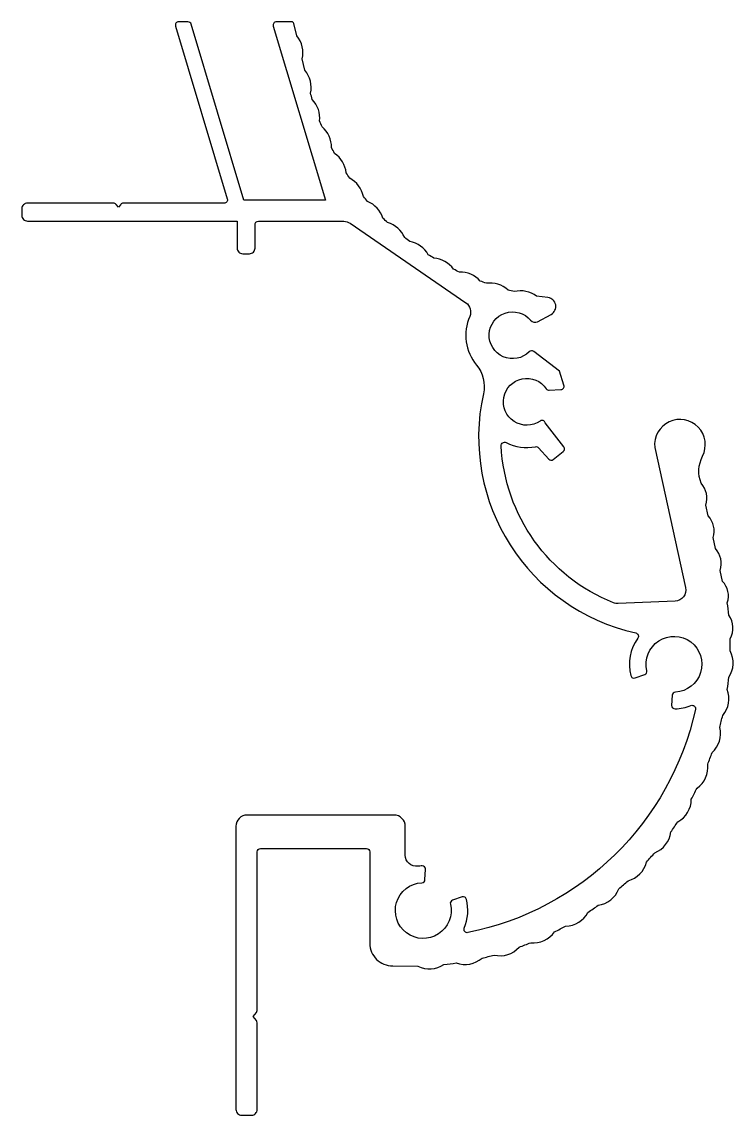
# Model space of a CAD drawing. Extents: x 126.1 to 189.9, y 143.6 to 241.6.
import ezdxf

# ---------------------------------------------------------------- set-up
doc = ezdxf.new("R2010")
doc.units = 0
doc.header["$LTSCALE"] = 15
doc.layers.add('1', color=7, linetype='CONTINUOUS')

msp = doc.modelspace()

# ---------------------------------------------------------------- linework, layer by layer
at = {"layer": '1', "color": 7, "linetype": 'CONTINUOUS', "ltscale": 2}
msp.add_lwpolyline([(152.033, 235.158, 0.231877), (151.53, 237.21), (151.287, 238.232, 0.234494), (150.794, 240.308), (150.535, 241.399, 0.347443), (150.34, 241.552), (148.976, 241.552, 0.502443), (148.689, 241.166), (153.368, 225.577), (152.751, 225.577), (152.751, 225.577), (146.06, 225.577), (141.329, 241.339, 0.331166), (141.041, 241.552), (140.206, 241.552, 0.502443), (139.919, 241.166), (144.564, 225.69, -0.502443), (144.277, 225.303), (135.235, 225.303, 0.223478), (135.004, 225.195), (134.796, 224.943), (134.588, 225.195, 0.223478), (134.357, 225.303), (126.642, 225.303, 0.414214), (126.142, 224.803), (126.142, 224.203, 0.414214), (126.642, 223.703), (145.451, 223.703), (145.451, 223.703), (145.451, 221.275, 0.414214), (145.951, 220.775), (146.551, 220.775, 0.414214), (147.051, 221.275), (147.051, 221.575), (147.051, 223.38, -0.414214), (147.351, 223.68), (155.014, 223.68, -0.151481), (155.579, 223.505), (165.957, 216.384, -0.360409), (166.307, 215.157, 0.283573), (166.915, 210.79, -0.231092), (167.533, 208.231, 0.413859), (181.201, 186.786, -0.538774), (181.379, 186.317, 0.224269), (180.757, 182.958, 0.438194), (181.147, 182.752), (181.999, 183.053, 0.383109), (182.191, 183.405, -2.763016), (184.749, 181.482, 0.383109), (184.465, 181.2), (184.413, 180.297, 0.438193), (184.719, 179.98, 0.091777), (186.145, 180.279, -0.605896), (186.551, 179.937, -0.296682), (166.151, 159.928, -0.603484), (165.816, 160.34, 0.165423), (166.007, 162.908, 0.455898), (165.614, 163.132), (164.761, 162.831, 0.383109), (164.569, 162.479, -2.763016), (162.011, 164.402, 0.383109), (162.295, 164.684), (162.347, 165.587, 0.438193), (162.041, 165.904, 0.024714), (161.647, 165.875, -0.450616), (160.524, 166.868), (160.524, 169.461, 0.414214), (159.524, 170.461), (146.344, 170.461, 0.414214), (145.344, 169.461), (145.344, 144.072, 0.414214), (145.844, 143.572), (146.744, 143.572, 0.414214), (147.244, 144.072), (147.244, 151.855, 0.173233), (147.176, 152.045), (146.884, 152.402), (147.176, 152.759, 0.173233), (147.244, 152.949), (147.244, 167.161, -0.414214), (147.544, 167.461), (157.05, 167.461, -0.414214), (157.35, 167.161), (157.35, 158.961, 0.421153), (159.398, 156.962), (161.653, 156.92, 0.276413), (163.999, 157.075, 0.009671), (165.1, 157.213, 0.277271), (167.416, 157.647, 0.00967), (168.493, 157.917, 0.277073), (170.738, 158.626, 0.009697), (171.777, 159.025, 0.276441), (173.918, 159.997, 0.009753), (174.907, 160.521, 0.276117), (176.911, 161.744, 0.009739), (177.828, 162.383, 0.276593), (179.672, 163.842, 0.009691), (180.502, 164.583, 0.277134), (182.16, 166.256, 0.009669), (182.893, 167.089, 0.277264), (184.338, 168.95, 0.009674), (184.965, 169.867, 0.276971), (186.176, 171.886, 0.009707), (186.69, 172.874, 0.27624), (187.647, 175.019, 0.009769), (188.04, 176.069, 0.276091), (188.728, 178.314, 0.009726), (188.991, 179.399, 0.276748), (189.404, 181.715, 0.009684), (189.534, 182.819, 0.277199), (189.666, 185.171, 0.009576), (189.662, 186.27, 0.299561), (189.539, 188.369, 0.009915), (189.407, 189.5, 0.276669), (188.984, 191.412), (188.768, 192.397, 0.273443), (188.34, 194.344), (188.124, 195.328, 0.273443), (187.696, 197.275), (187.482, 198.252, 0.273456), (187.054, 200.198, -0.211124), (187.185, 202.62, 1.336019), (182.893, 203.42), (185.654, 190.85, -0.466012), (184.72, 189.637), (179.608, 189.419, -0.105628), (179.196, 189.488, -0.293921), (169.129, 203.567, -0.575946), (169.564, 203.849, 0.167143), (172.205, 203.479, -0.265995), (172.488, 203.383), (173.389, 202.361, 0.400154), (173.802, 202.325), (174.695, 203.04, 0.408631), (174.746, 203.458), (173.08, 205.623, 0.506749), (172.622, 205.78, -2.450073), (173.171, 208.667, 0.26664), (173.438, 208.534), (174.485, 208.596, 0.487593), (174.754, 208.985), (174.362, 210.24), (172.042, 212.018, 0.377964), (171.646, 211.991, -2.599012), (171.771, 214.804, 0.358606), (172.395, 214.682), (173.611, 215.34, 0.733396), (173.321, 216.839), (172.302, 216.979, 0.223116), (170.3, 217.374, -0.00572), (169.746, 217.515, 0.223158), (167.797, 218.121, -0.005808), (167.252, 218.322, 0.222531), (165.382, 219.125, -0.005822), (164.86, 219.382, 0.222946), (163.079, 220.376, -0.005741), (162.593, 220.682, 0.223097), (160.928, 221.86, -0.005797), (160.472, 222.218, 0.222573), (158.941, 223.56, -0.005826), (158.524, 223.967, 0.222804), (157.139, 225.461, -0.00576), (156.77, 225.904, 0.223065), (155.549, 227.538, -0.005783), (155.228, 228.019, 0.222645), (154.187, 229.769, -0.005828), (153.915, 230.285, 0.22269), (153.06, 232.134, -0.005776), (152.846, 232.67, 0.222842), (152.191, 234.6, -0.005803)], format="xyb", close=True, dxfattribs=at)

doc.saveas('drawing.dxf')
